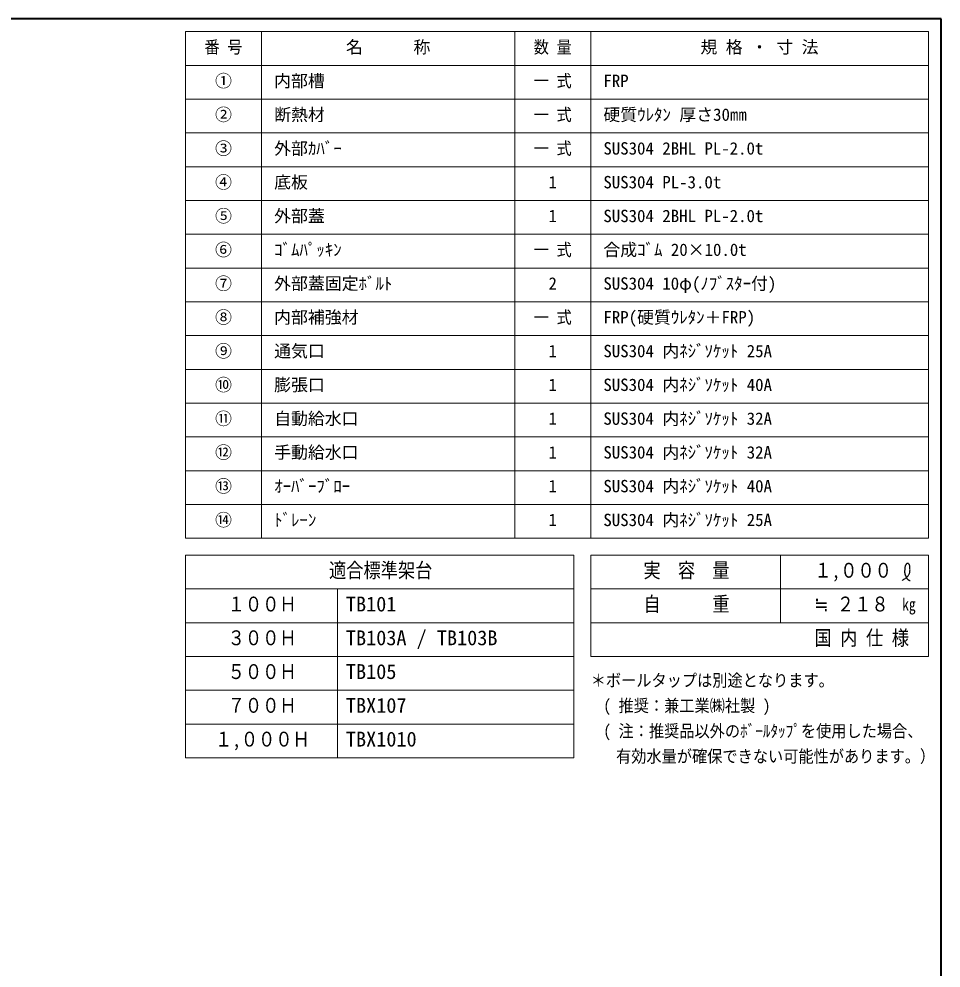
# Model space of a CAD drawing. Units: millimetres at full size, sheet at 1:20; details may follow other scales. Extents: x -4246 to 3854, y -2716 to 2904.
# Drawn here: x 1124 to 3854, y 94 to 2904 of the extents above; entities that cross this region are included whole.
import ezdxf
from ezdxf.enums import TextEntityAlignment as Align

# ---------------------------------------------------------------- set-up
doc = ezdxf.new("R2010")
doc.units = ezdxf.units.MM
doc.header["$LTSCALE"] = 20
doc.layers.add('0-0', color=7, linetype='Continuous', lineweight=9)
doc.styles.add('ＭＳ ゴシック', font='')
doc.styles.get('ＭＳ ゴシック').set_extended_font_data('MS Gothic')

msp = doc.modelspace()

# ---------------------------------------------------------------- linework, layer by layer
at = {"layer": '0-0', "color": 1, "lineweight": 40}
for p, q in [((3854.4, 2903.83), (-4245.6, 2903.83)), ((3854.4, -2716.17), (3854.4, 2903.83))]:
    msp.add_line(p, q, dxfattribs=at)
at = {"layer": '0-0', "color": 3, "lineweight": 18}
for p, q in [((3816.9, 2866.33), (1616.9, 2866.33)), ((1616.9, 1366.33), (1616.9, 2866.33)), ((1841.9, 1366.33), (1841.9, 2866.33)), ((2591.9, 1366.33), (2591.9, 2866.33)), ((2816.9, 1366.33), (2816.9, 2866.33)), ((3816.9, 1366.33), (3816.9, 2866.33)), ((3816.9, 2766.33), (1616.9, 2766.33)), ((3816.9, 2666.33), (1616.9, 2666.33)), ((3816.9, 2566.33), (1616.9, 2566.33)), ((3816.9, 2466.33), (1616.9, 2466.33)), ((3816.9, 2366.33), (1616.9, 2366.33)), ((3816.9, 2266.33), (1616.9, 2266.33)), ((3816.9, 2166.33), (1616.9, 2166.33)), ((3816.9, 2066.33), (1616.9, 2066.33)), ((3816.9, 1966.33), (1616.9, 1966.33)), ((3816.9, 1866.33), (1616.9, 1866.33)), ((3816.9, 1766.33), (1616.9, 1766.33)), ((3816.9, 1666.33), (1616.9, 1666.33)), ((3816.9, 1566.33), (1616.9, 1566.33)), ((3816.9, 1466.33), (1616.9, 1466.33)), ((3816.9, 1366.33), (1616.9, 1366.33)), ((2766.9, 1316.33), (1616.9, 1316.33)), ((1616.9, 716.33), (1616.9, 1316.33)), ((2766.9, 716.33), (2766.9, 1316.33)), ((2816.9, 1016.33), (2816.9, 1316.33)), ((3816.9, 1316.33), (2816.9, 1316.33)), ((3379.4, 1116.33), (3379.4, 1316.33)), ((3816.9, 1016.33), (3816.9, 1316.33)), ((2766.9, 1216.33), (1616.9, 1216.33)), ((2066.9, 716.33), (2066.9, 1216.33)), ((3816.9, 1216.33), (2816.9, 1216.33)), ((2766.9, 1116.33), (1616.9, 1116.33)), ((3816.9, 1116.33), (2816.9, 1116.33)), ((2766.9, 1016.33), (1616.9, 1016.33)), ((3816.9, 1016.33), (2816.9, 1016.33)), ((2766.9, 916.33), (1616.9, 916.33)), ((2766.9, 816.33), (1616.9, 816.33)), ((2766.9, 716.33), (1616.9, 716.33))]:
    msp.add_line(p, q, dxfattribs=at)
at = {"layer": '0-0', "color": 5, "lineweight": 25}
for points in [[(3738.91, 1241.56), (3740.22, 1242.31), (3742.46, 1243.62), (3744.69, 1244.96), (3746.88, 1246.35), (3749.02, 1247.82), (3751.11, 1249.38), (3752.29, 1250.33), (3753.15, 1251.08), (3754.6, 1252.41), (3755.97, 1253.83), (3757.25, 1255.32), (3758.41, 1256.89), (3759.44, 1258.54), (3759.96, 1259.54), (3760.34, 1260.35), (3760.91, 1261.8), (3761.38, 1263.28), (3761.77, 1264.79), (3762.07, 1266.32), (3762.28, 1267.86), (3762.37, 1268.75), (3762.44, 1269.67), (3762.51, 1271.27), (3762.53, 1272.86), (3762.5, 1274.46), (3762.46, 1276.06), (3762.4, 1277.67), (3762.37, 1278.62), (3762.35, 1279.61), (3762.28, 1281.32), (3762.15, 1283.02), (3761.88, 1284.69), (3761.42, 1286.31), (3760.72, 1287.85), (3760.18, 1288.7), (3759.83, 1289.16), (3759.16, 1289.9), (3758.42, 1290.57), (3757.61, 1291.11)], [(3757.61, 1291.11), (3756.76, 1291.51), (3755.87, 1291.74), (3755.36, 1291.77), (3754.93, 1291.74), (3754.2, 1291.59), (3753.48, 1291.3), (3752.79, 1290.92), (3752.13, 1290.45), (3751.52, 1289.91), (3751.19, 1289.58), (3750.73, 1289.06), (3750.04, 1288.11), (3749.47, 1287.11), (3748.99, 1286.06), (3748.6, 1284.98), (3748.28, 1283.87), (3748.12, 1283.22), (3747.95, 1282.41), (3747.7, 1280.99), (3747.5, 1279.58), (3747.34, 1278.15), (3747.21, 1276.72), (3747.09, 1275.28), (3747.03, 1274.45), (3746.94, 1273.46), (3746.8, 1271.74), (3746.68, 1270.03), (3746.61, 1268.31), (3746.61, 1266.61), (3746.7, 1264.91), (3746.81, 1263.93), (3746.93, 1263.08), (3747.22, 1261.62), (3747.59, 1260.17), (3748.04, 1258.75), (3748.54, 1257.34), (3749.1, 1255.95), (3749.44, 1255.16), (3749.69, 1254.58)], [(3749.69, 1254.58), (3750.15, 1253.61), (3750.62, 1252.64), (3751.12, 1251.68), (3751.64, 1250.73), (3752.18, 1249.78), (3752.51, 1249.24), (3752.9, 1248.6), (3753.6, 1247.52), (3754.35, 1246.47), (3755.16, 1245.48), (3756.03, 1244.56), (3756.97, 1243.74), (3757.55, 1243.32), (3758.05, 1243), (3758.95, 1242.51), (3759.89, 1242.09), (3760.87, 1241.72), (3761.86, 1241.39), (3762.88, 1241.08), (3763.47, 1240.9)]]:
    msp.add_lwpolyline(points, dxfattribs=at)

# ---------------------------------------------------------------- texts
at = {"layer": '0-0', "style": 'ＭＳ ゴシック'}
for s, height, width, p in [('番 号', 36.66, 0.9, (1673.15, 2791.33)), ('数 量', 36.66, 0.9, (2648.15, 2791.33)), ('一 式', 36.66, 0.9, (2648.15, 2691.33)), ('一 式', 36.66, 0.9, (2648.15, 2591.33)), ('一 式', 36.66, 0.9, (2648.15, 2491.33)), ('一 式', 36.66, 0.9, (2648.15, 2191.33)), ('一 式', 36.66, 0.9, (2648.15, 1991.33)), ('適合標準架台', 43.99, 0.85, (2041.9, 1236.33)), ('実\u3000容\u3000量', 43.99, 0.85, (2973.15, 1236.33)), ('１,０００', 43.99, 0.85, (3479.4, 1236.33)), ('１００Ｈ', 43.99, 0.85, (1741.9, 1136.33)), ('自\u3000\u3000\u3000重', 43.99, 0.85, (2973.15, 1136.33)), ('≒ ２１８', 43.99, 0.85, (3479.4, 1136.33)), ('kg', 36.66, 0.8, (3739.4, 1141.33)), ('国 内 仕 様', 43.99, 0.85, (3479.4, 1036.33)), ('３００Ｈ', 43.99, 0.85, (1741.9, 1036.33)), ('５００Ｈ', 43.99, 0.85, (1741.9, 936.33)), ('＊ボールタップは別途となります。', 36.66, 0.9, (2816.9, 916.33)), ('７００Ｈ', 43.99, 0.85, (1741.9, 836.33)), ('( 推奨：兼工業㈱社製 )', 36.66, 0.9, (2854.4, 841.33)), ('( 注：推奨品以外のﾎﾞｰﾙﾀｯﾌﾟを使用した場合、', 36.66, 0.9, (2854.4, 766.33)), ('１,０００Ｈ', 43.99, 0.85, (1704.4, 736.33)), ('有効水量が確保できない可能性があります。）', 36.66, 0.9, (2891.9, 691.33))]:
    msp.add_text(s, height=height, dxfattribs=dict(at, width=width)).set_placement(p, align=Align.BOTTOM_LEFT)
for s, height, p in [('名\u3000\u3000\u3000称', 36.66, (2091.9, 2791.33)), ('規 格 ・ 寸 法', 36.66, (3141.9, 2791.33)), ('①', 36.66, (1704.4, 2691.33)), ('内部槽', 36.66, (1879.4, 2691.33)), ('FRP', 36.66, (2854.4, 2691.33)), ('②', 36.66, (1704.4, 2591.33)), ('断熱材', 36.66, (1879.4, 2591.33)), ('硬質ｳﾚﾀﾝ 厚さ30㎜', 36.66, (2854.4, 2591.33)), ('③', 36.66, (1704.4, 2491.33)), ('外部ｶﾊﾞｰ', 36.66, (1879.4, 2491.33)), ('SUS304 2BHL PL-2.0t', 36.66, (2854.4, 2491.33)), ('④', 36.66, (1704.4, 2391.33)), ('底板', 36.66, (1879.4, 2391.33)), ('1', 36.66, (2691.9, 2391.33)), ('SUS304 PL-3.0t', 36.66, (2854.4, 2391.33)), ('⑤', 36.66, (1704.4, 2291.33)), ('外部蓋', 36.66, (1879.4, 2291.33)), ('1', 36.66, (2691.9, 2291.33)), ('SUS304 2BHL PL-2.0t', 36.66, (2854.4, 2291.33)), ('⑥', 36.66, (1704.4, 2191.33)), ('ｺﾞﾑﾊﾟｯｷﾝ', 36.66, (1879.4, 2191.33)), ('合成ｺﾞﾑ 20×10.0t', 36.66, (2854.4, 2191.33)), ('⑦', 36.66, (1704.4, 2091.33)), ('外部蓋固定ﾎﾞﾙﾄ', 36.66, (1879.4, 2091.33)), ('2', 36.66, (2691.9, 2091.33)), ('SUS304 10φ(ﾉﾌﾞｽﾀｰ付)', 36.66, (2854.4, 2091.33)), ('⑧', 36.66, (1704.4, 1991.33)), ('内部補強材', 36.66, (1879.4, 1991.33)), ('FRP(硬質ｳﾚﾀﾝ＋FRP)', 36.66, (2854.4, 1991.33)), ('⑨', 36.66, (1704.4, 1891.33)), ('通気口', 36.66, (1879.4, 1891.33)), ('SUS304 内ﾈｼﾞｿｹｯﾄ 25A', 36.66, (2854.4, 1891.33)), ('1', 36.66, (2691.9, 1891.33)), ('⑩', 36.66, (1704.4, 1791.33)), ('膨張口', 36.66, (1879.4, 1791.33)), ('1', 36.66, (2691.9, 1791.33)), ('SUS304 内ﾈｼﾞｿｹｯﾄ 40A', 36.66, (2854.4, 1791.33)), ('⑪', 36.66, (1704.4, 1691.33)), ('自動給水口', 36.66, (1879.4, 1691.33)), ('SUS304 内ﾈｼﾞｿｹｯﾄ 32A', 36.66, (2854.4, 1691.33)), ('1', 36.66, (2691.9, 1691.33)), ('⑫', 36.66, (1704.4, 1591.33)), ('手動給水口', 36.66, (1879.4, 1591.33)), ('1', 36.66, (2691.9, 1591.33)), ('SUS304 内ﾈｼﾞｿｹｯﾄ 32A', 36.66, (2854.4, 1591.33)), ('⑬', 36.66, (1704.4, 1491.33)), ('ｵｰﾊﾞｰﾌﾞﾛｰ', 36.66, (1879.4, 1491.33)), ('1', 36.66, (2691.9, 1491.33)), ('SUS304 内ﾈｼﾞｿｹｯﾄ 40A', 36.66, (2854.4, 1491.33)), ('⑭', 36.66, (1704.4, 1391.33)), ('ﾄﾞﾚｰﾝ', 36.66, (1879.4, 1391.33)), ('1', 36.66, (2691.9, 1391.33)), ('SUS304 内ﾈｼﾞｿｹｯﾄ 25A', 36.66, (2854.4, 1391.33)), ('TB101', 43.99, (2091.9, 1136.33)), ('TB103A / TB103B', 43.99, (2091.9, 1036.33)), ('TB105', 43.99, (2091.9, 936.33)), ('TBX107', 43.99, (2091.9, 836.33)), ('TBX1010', 43.99, (2091.9, 736.33))]:
    msp.add_text(s, height=height, dxfattribs=at).set_placement(p, align=Align.BOTTOM_LEFT)

doc.saveas('drawing.dxf')
